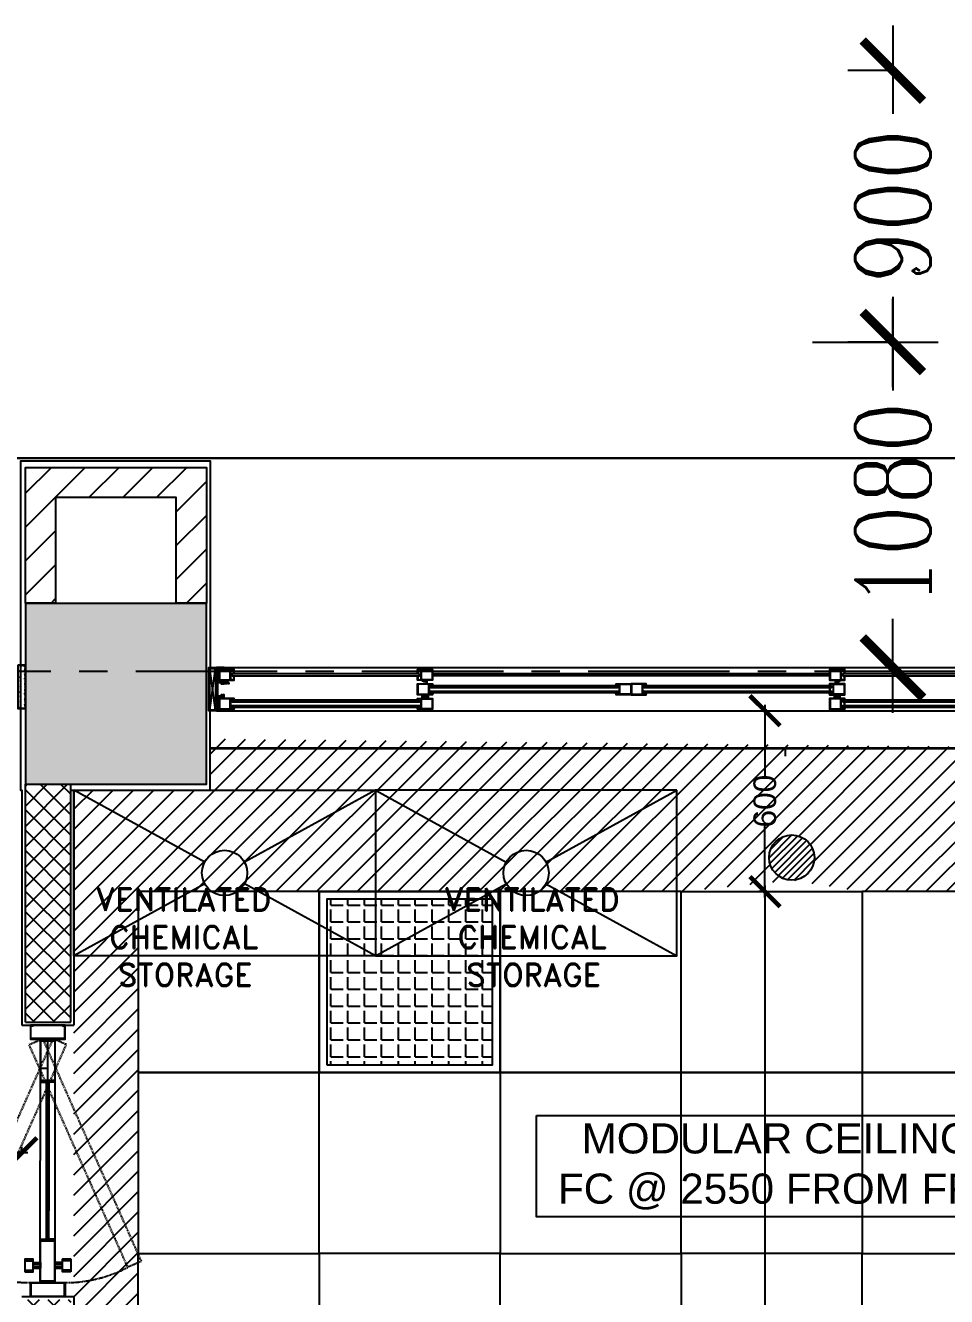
# Model space of a CAD drawing. Header units: millimetres. Extents: x -661525 to 498941, y 282148 to 1359693.
# Drawn here: x -340626 to -337572, y 451953 to 456168 of the extents above; entities that cross this region are included whole.
import ezdxf

# ---------------------------------------------------------------- set-up
doc = ezdxf.new("R2010")
doc.units = ezdxf.units.MM
doc.header["$LTSCALE"] = 2.5
doc.header["$PDMODE"] = 35
doc.header["$PDSIZE"] = 15
for name, pattern in [('CENTER', [2, 1.25, -0.25, 0.25, -0.25]), ('HIDDEN', [0.375, 0.25, -0.125]), ('HIDDEN2', [0.1875, 0.125, -0.0625])]:
    doc.linetypes.add(name, pattern=pattern)
doc.layers.get('0').update_dxf_attribs({"linetype": 'CONTINUOUS'})
doc.layers.get('DEFPOINTS').update_dxf_attribs({"linetype": 'CONTINUOUS'})
for name, color, linetype in [('00', 5, 'CONTINUOUS'), ('A-ALU-SECTION', 11, 'CONTINUOUS'), ('A-ANNO-GRID', 5, 'CENTER'), ('A-ANNO-TEXT', 7, 'CONTINUOUS'), ('A-COLS', 7, 'CONTINUOUS'), ('A-COLS-PATT', 252, 'CONTINUOUS'), ('A-DOOR-JAMB', 8, 'CONTINUOUS'), ('A-ELEV', 8, 'CONTINUOUS'), ('A-ELEV-MEDM', 34, 'CONTINUOUS'), ('A-ELEV-THIN', 8, 'CONTINUOUS'), ('A-GLAZ', 5, 'CONTINUOUS'), ('A-WALL', 8, 'CONTINUOUS'), ('A-WALL-2', 8, 'CONTINUOUS'), ('A-WALL-JAMB', 11, 'CONTINUOUS'), ('A-WALL-PATT-125', 8, 'CONTINUOUS'), ('A-WALL-PATT-150', 8, 'CONTINUOUS'), ('A-WALL-PLAS', 8, 'CONTINUOUS'), ('CEILING', 11, 'CONTINUOUS'), ('I-ANNO-PATT-2.5', 5, 'CONTINUOUS'), ('I-DOOR', 3, 'CONTINUOUS'), ('I-FURN', 14, 'CONTINUOUS'), ('I-GLAZ', 9, 'CONTINUOUS'), ('I-SECT', 3, 'CONTINUOUS'), ('I-SECT-MEDM', 4, 'CONTINUOUS')]:
    doc.layers.add(name, color=color, linetype=linetype)
doc.layers.add('Wall - Stone Hatch', color=252, linetype='CONTINUOUS', lineweight=13)
doc.styles.add('ARIAL', font='arial.ttf')
doc.styles.add('COMPLEX', font='complex.shx', dxfattribs={"width": 0.8})
doc.styles.add('ROMAND', font='ROMAND')
doc.dimstyles.new('TICK100', dxfattribs={"dimtxt": 250, "dimasz": 200, "dimexe": 150, "dimexo": 10, "dimgap": 50, "dimtad": 0, "dimdec": 0, "dimrnd": 5, "dimzin": 1, "dimdsep": 46, "dimtxsty": 'COMPLEX', "dimblk1": 'ARCHTICK', "dimblk2": 'ARCHTICK', "dimsah": 1, "dimcen": 0.09375, "dimdle": 150, "dimclrd": 11, "dimclre": 11, "dimclrt": 7, "dimadec": 0, "dimazin": 0, "dimtfac": 1, "dimtdec": 0, "dimtofl": 0, "dimtmove": 0, "dimatfit": 3, "dimldrblk": 'OPEN90', "dimfxl": 1, "dimtolj": 1, "dimtzin": 1, "dimarcsym": 0})

# ---------------------------------------------------------------- blocks, each defined once
blk = doc.blocks.new('LIGHTS')
at = {"layer": 'CEILING', "transparency": 33554687}
h = blk.add_hatch(dxfattribs=at)
h.set_pattern_fill('ANGLE', color=40, scale=8)
h.set_pattern_definition([(0, (-357159.19, 594292.36), (0, 55.88), [40.64, -15.24]), (90, (-357159.19, 594292.36), (-55.88, 3e-15), [40.64, -15.24])])
h.paths.add_polyline_path([(-357709.2, 594292.4), (-357159.2, 594292.4), (-357159.2, 594842.4), (-357709.2, 594842.4)])
at = {"layer": 'CEILING', "color": 40}
for points in [[(-357734.2, 594267.4), (-357134.2, 594267.4), (-357134.2, 594867.4), (-357734.2, 594867.4)], [(-357709.2, 594292.4), (-357159.2, 594292.4), (-357159.2, 594842.4), (-357709.2, 594842.4)]]:
    blk.add_lwpolyline(points, close=True, dxfattribs=at)
blk = doc.blocks.new('_ARCHTICK')
at = {"color": 0, "linetype": 'ByBlock', "const_width": 0.15}
blk.add_lwpolyline([(-0.5, -0.5), (0.5, 0.5)], dxfattribs=at)
blk = doc.blocks.new('*D302')
at = {"layer": 'CEILING', "color": 8, "lineweight": -2, "transparency": 16777216}
for p, q in [((-341870.6, 452429.9), (-341325.7, 452429.9)), ((-341850.6, 452429.9), (-341850.6, 452449.9)), ((-340617.6, 452429.9), (-341162.6, 452429.9)), ((-340637.6, 452429.9), (-340637.6, 452449.9))]:
    blk.add_line(p, q, dxfattribs=at)
at = {"layer": 'DEFPOINTS', "color": 0, "transparency": 16777216}
for p in [(-341850.6, 452429.9), (-340637.6, 452429.9), (-340637.6, 452429.9)]:
    blk.add_point(p, dxfattribs=at)
at = {"layer": 'CEILING', "color": 8, "lineweight": -2, "transparency": 16777216, "xscale": 100, "yscale": 100, "zscale": 100, "rotation": 180}
blk.add_blockref('_ARCHTICK', (-341850.6, 452429.9), dxfattribs=at)
at = {"layer": 'CEILING', "color": 8, "lineweight": -2, "transparency": 16777216, "xscale": 100, "yscale": 100, "zscale": 100}
blk.add_blockref('_ARCHTICK', (-340637.6, 452429.9), dxfattribs=at)
at = {"layer": 'CEILING', "color": 1, "transparency": 16777216, "insert": (-341244.1, 452429.9), "char_height": 75, "attachment_point": 5, "style": 'ARIAL'}
blk.add_mtext('\\A1;EQ.', dxfattribs=at)
blk = doc.blocks.new('*D184')
at = {"layer": 'CEILING', "color": 8, "lineweight": -2, "transparency": 16777216}
for p, q in [((-338174.1, 453315.8), (-338174.1, 451907.5)), ((-338174.1, 453295.8), (-338194.1, 453295.8)), ((-338174.1, 450275.8), (-338174.1, 451684.1)), ((-338157.9, 450295.8), (-338194.1, 450295.8))]:
    blk.add_line(p, q, dxfattribs=at)
at = {"layer": 'DEFPOINTS', "color": 0, "transparency": 16777216}
for p in [(-338174.1, 453295.8), (-338174.1, 453295.8), (-338157.9, 450295.8)]:
    blk.add_point(p, dxfattribs=at)
at = {"layer": 'CEILING', "color": 8, "lineweight": -2, "transparency": 16777216, "xscale": 100, "yscale": 100, "zscale": 100}
for p, rotation in [((-338174.1, 453295.8), 90), ((-338174.1, 450295.8), 270)]:
    blk.add_blockref('_ARCHTICK', p, dxfattribs=dict(at, rotation=rotation))
at = {"layer": 'CEILING', "color": 1, "transparency": 16777216, "insert": (-338174.1, 451795.8), "char_height": 75, "attachment_point": 5, "rotation": 90, "style": 'ARIAL'}
blk.add_mtext('\\A1;3000', dxfattribs=at)
blk = doc.blocks.new('*D327')
at = {"layer": 'CEILING', "color": 8, "lineweight": -2, "transparency": 16777216}
for p, q in [((-338174.1, 453915.8), (-338174.1, 453678.7)), ((-338204.9, 453895.8), (-338154.1, 453895.8)), ((-338174.1, 453275.8), (-338174.1, 453513)), ((-338194.1, 453295.8), (-338154.1, 453295.8))]:
    blk.add_line(p, q, dxfattribs=at)
at = {"layer": 'DEFPOINTS', "color": 0, "transparency": 16777216}
for p in [(-338204.9, 453895.8), (-338194.1, 453295.8), (-338174.1, 453295.8)]:
    blk.add_point(p, dxfattribs=at)
at = {"layer": 'CEILING', "color": 8, "lineweight": -2, "transparency": 16777216, "xscale": 100, "yscale": 100, "zscale": 100}
for p, rotation in [((-338174.1, 453895.8), 90), ((-338174.1, 453295.8), 270)]:
    blk.add_blockref('_ARCHTICK', p, dxfattribs=dict(at, rotation=rotation))
at = {"layer": 'CEILING', "color": 1, "transparency": 16777216, "insert": (-338174.1, 453595.8), "char_height": 75, "attachment_point": 5, "rotation": 90, "style": 'ARIAL'}
blk.add_mtext('\\A1;600', dxfattribs=at)
blk = doc.blocks.new('knob')
at = {"layer": 'A-ELEV-THIN'}
for points in [[(282436.7, 909864.8), (282466.7, 909864.8), (282466.7, 909910.8), (282436.7, 909910.8)], [(282466.7, 909897.8), (282493.4, 909897.8), (282493.4, 909877.8), (282466.7, 909877.8)]]:
    blk.add_lwpolyline(points, close=True, dxfattribs=at)
for points in [[(282436.7, 909910.2), (282466.7, 909910.2)], [(282436.7, 909909.1), (282466.7, 909909.1)], [(282436.7, 909907.9), (282466.7, 909907.9)], [(282436.7, 909906.2), (282466.7, 909906.2)], [(282436.7, 909904.2), (282466.7, 909904.2)], [(282466.7, 909897.8), (282493.4, 909897.8)], [(282466.7, 909897.1), (282493.4, 909897.1)], [(282466.7, 909895.9), (282493.4, 909895.9)], [(282466.7, 909894.3), (282493.4, 909894.3)], [(282466.7, 909892.1), (282493.4, 909892.1)], [(282436.7, 909871.3), (282466.7, 909871.3)], [(282436.7, 909869.3), (282466.7, 909869.3)], [(282436.7, 909867.7), (282466.7, 909867.7)], [(282436.7, 909866.4), (282466.7, 909866.4)], [(282436.7, 909865.3), (282466.7, 909865.3)], [(282466.7, 909883.4), (282493.4, 909883.4)], [(282466.7, 909881.2), (282493.4, 909881.2)], [(282466.7, 909879.6), (282493.4, 909879.6)], [(282466.7, 909878.4), (282493.4, 909878.4)]]:
    blk.add_lwpolyline(points, dxfattribs=at)
blk = doc.blocks.new('D6.1')
at = {"layer": 'I-ANNO-PATT-2.5', "linetype": 'ByBlock'}
h = blk.add_hatch(dxfattribs=at)
h.set_pattern_fill('SACNCR', color=256, style=0)
h.set_pattern_definition([(45, (-832676.8147, -40964.7076), (-1.683798023, 1.683798023), []), (45, (-832675.131, -40964.7076), (-1.683798023, 1.683798023), [0, -2.38125])])
h.paths.add_polyline_path([(-572269.3, 868928.9), (-572263.3, 868928.9), (-572263.3, 868978.9), (-572269.3, 868978.9)])
h = blk.add_hatch(dxfattribs=at)
h.set_pattern_fill('SACNCR', color=256, style=0)
h.set_pattern_definition([(45, (-832625.314, -40964.7076), (-1.6837980227, 1.6837980227), []), (45, (-832623.6302, -40964.7076), (-1.6837980227, 1.6837980227), [0, -2.38125])])
h.paths.add_polyline_path([(-572120.3, 868976.9), (-572117.3, 868976.9), (-572117.3, 868979.9), (-572114.3, 868979.9), (-572114.3, 868957.9), (-572120.3, 868957.9)])
h.paths.add_polyline_path([(-572120.3, 868930.9), (-572117.3, 868930.9), (-572117.3, 868927.9), (-572114.3, 868927.9), (-572114.3, 868949.9), (-572120.3, 868949.9)])
h.paths.add_polyline_path([(-571543.3, 868975.9), (-571546.3, 868975.9), (-571546.3, 868978.9), (-571549.3, 868978.9), (-571549.3, 868956.9), (-571543.3, 868956.9)])
h.paths.add_polyline_path([(-571543.3, 868929.9), (-571546.3, 868929.9), (-571546.3, 868926.9), (-571549.3, 868926.9), (-571549.3, 868948.9), (-571543.3, 868948.9)])
h = blk.add_hatch(dxfattribs=at)
h.set_pattern_fill('SACNCR', color=256, style=0)
h.set_pattern_definition([(45, (-832648.3147, -40965.7203), (-1.6837980227, 1.6837980227), []), (45, (-832646.631, -40965.7203), (-1.6837980227, 1.6837980227), [0, -2.38125])])
h.paths.add_polyline_path([(-571393.3, 868927.9), (-571399.3, 868927.9), (-571399.3, 868977.9), (-571393.3, 868977.9)])
at = {"layer": 'I-ANNO-PATT-2.5', "ltscale": 25}
h = blk.add_hatch(dxfattribs=at)
h.set_pattern_fill('ANSI35', color=252, angle=225, style=0)
h.set_pattern_definition([(270, (-832625.314, -40964.7076), (6.35, -3e-15), []), (270, (-832628.489, -40967.8826), (6.35, -3e-15), [7.9375, -1.5875, 0, -1.5875])])
h.paths.add_polyline_path([(-571755.4, 868957.9), (-571544.8, 868956.9), (-571543.3, 868955.4), (-571543.3, 868950.4), (-571544.8, 868948.9), (-572118.8, 868949.9), (-572120.3, 868951.4), (-572120.3, 868956.4), (-572118.8, 868957.9)])
for p, q in [((-572120.3, 868953.9), (-572263.3, 868953.9)), ((-572164, 868953.9), (-572164, 868927.4))]:
    blk.add_line(p, q)
at = {"layer": '00', "color": 8, "linetype": 'HIDDEN', "ltscale": 5}
for points in [[(-572270.8, 868935), (-571469.9, 869289.8), (-571448.6, 869241.8), (-572249.5, 868887)], [(-572270.8, 868972.8), (-571469.9, 868617.9), (-571448.6, 868665.9), (-572249.5, 869020.8)]]:
    blk.add_lwpolyline(points, close=True, dxfattribs=at)
at = {"layer": '00', "linetype": 'HIDDEN', "ltscale": 5}
for centre, start, end in [((-571880.4, 869016.4), 360, 27.5773), ((-571880.4, 868891.4), 332.4227, 0)]:
    blk.add_arc(centre, 487.1, start, end, dxfattribs=at)
at = {"layer": 'A-DOOR-JAMB'}
for points in [[(-572319.3, 869016.4), (-572319.3, 869006.4), (-572317.3, 869006.4), (-572317.3, 869014.4), (-572271.3, 869014.4), (-572271.3, 868959.4), (-572271.3, 868959.4), (-572271.3, 868893.4), (-572317.3, 868893.4), (-572317.3, 868901.4), (-572319.3, 868901.4), (-572319.3, 868891.4), (-572269.3, 868891.4), (-572269.3, 868961.4), (-572269.3, 868961.4), (-572269.3, 869016.4), (-572319.3, 869016.4)], [(-571343.3, 869016.4), (-571343.3, 869006.4), (-571345.3, 869006.4), (-571345.3, 869014.4), (-571391.3, 869014.4), (-571391.3, 868959.4), (-571391.3, 868959.4), (-571391.3, 868893.4), (-571345.3, 868893.4), (-571345.3, 868901.4), (-571343.3, 868901.4), (-571343.3, 868891.4), (-571393.3, 868891.4), (-571393.3, 868961.4), (-571393.3, 868961.4), (-571393.3, 869016.4), (-571343.3, 869016.4)]]:
    blk.add_lwpolyline(points, dxfattribs=at)
at = {"layer": 'A-ELEV-MEDM'}
for points in [[(-572269.3, 868978.9), (-572269.3, 868979.9), (-572120.3, 868979.9), (-572120.3, 868927.9), (-572269.3, 868927.9), (-572269.3, 868928.9)], [(-572269.3, 868978.9), (-572120.3, 868978.9)], [(-572120.3, 868928.9), (-572269.3, 868928.9), (-572269.3, 868978.9)], [(-572269.3, 868928.9), (-572263.3, 868928.9), (-572263.3, 868978.9), (-572269.3, 868978.9), (-572269.3, 868928.9)], [(-572120.3, 868979.9), (-571543.3, 868978.9)], [(-572120.3, 868976.9), (-572120.3, 868976.9), (-572117.3, 868976.9), (-572117.3, 868979.9), (-572114.3, 868979.9), (-572114.3, 868957.9), (-572120.3, 868957.9), (-572120.3, 868976.9)], [(-571543.3, 868975.9), (-571543.3, 868975.9), (-571546.3, 868975.9), (-571546.3, 868978.9), (-571549.3, 868978.9), (-571549.3, 868956.9), (-571543.3, 868956.9), (-571543.3, 868975.9)], [(-571393.3, 868927.9), (-571393.3, 868926.9), (-571543.3, 868926.9), (-571543.3, 868978.9), (-571393.3, 868978.9), (-571393.3, 868977.9)], [(-571543.3, 868977.9), (-571393.3, 868977.9), (-571393.3, 868927.9), (-571543.3, 868927.9)], [(-571393.3, 868927.9), (-571399.3, 868927.9), (-571399.3, 868977.9), (-571393.3, 868977.9), (-571393.3, 868927.9)], [(-572120.3, 868930.9), (-572120.3, 868930.9), (-572117.3, 868930.9), (-572117.3, 868927.9), (-572114.3, 868927.9), (-572114.3, 868949.9), (-572120.3, 868949.9), (-572120.3, 868930.9)], [(-571543.3, 868929.9), (-571543.3, 868929.9), (-571546.3, 868929.9), (-571546.3, 868926.9), (-571549.3, 868926.9), (-571549.3, 868948.9), (-571543.3, 868948.9), (-571543.3, 868929.9)], [(-571543.3, 868926.9), (-572120.3, 868927.9)]]:
    blk.add_lwpolyline(points, dxfattribs=at)
at = {"layer": 'DEFPOINTS'}
for points in [[(-572319.3, 869006.4), (-572319.3, 868901.4)], [(-571343.3, 869006.4), (-571343.3, 868901.4)]]:
    blk.add_lwpolyline(points, dxfattribs=at)
at = {"layer": 'I-GLAZ', "ltscale": 25}
blk.add_lwpolyline([(-571755.4, 868957.9), (-571544.8, 868956.9), (-571543.3, 868955.4), (-571543.3, 868950.4), (-571544.8, 868948.9), (-572118.8, 868949.9), (-572120.3, 868951.4), (-572120.3, 868956.4), (-572118.8, 868957.9), (-571755.4, 868957.9)], dxfattribs=at)
at = {"layer": 'I-SECT-MEDM', "linetype": 'HIDDEN2', "xscale": -1, "rotation": 90}
blk.add_blockref('knob', (338432.5, 1151473.3), dxfattribs=at)
at = {"layer": 'I-SECT-MEDM', "linetype": 'HIDDEN2', "rotation": 89.99999999999999}
blk.add_blockref('knob', (338432.5, 586434.5), dxfattribs=at)
blk = doc.blocks.new('*D426')
at = {"layer": 'A-ALU-SECTION', "color": 11, "lineweight": -2, "transparency": 16777216}
for p, q in [((-337749.7, 455268.4), (-337749.7, 454957.2)), ((-338016.6, 455118.4), (-337599.7, 455118.4)), ((-337749.7, 453888.8), (-337749.7, 454200)), ((-338016.6, 454038.8), (-337599.7, 454038.8))]:
    blk.add_line(p, q, dxfattribs=at)
at = {"layer": 'DEFPOINTS', "color": 0, "transparency": 16777216}
for p in [(-338026.6, 455118.4), (-338026.6, 454038.8), (-337749.7, 454038.8)]:
    blk.add_point(p, dxfattribs=at)
at = {"layer": 'A-ALU-SECTION', "color": 11, "lineweight": -2, "transparency": 16777216, "xscale": 200, "yscale": 200, "zscale": 200}
for p, rotation in [((-337749.7, 455118.4), 90), ((-337749.7, 454038.8), 270)]:
    blk.add_blockref('_ARCHTICK', p, dxfattribs=dict(at, rotation=rotation))
at = {"layer": 'A-ALU-SECTION', "color": 7, "transparency": 16777216, "insert": (-337749.7, 454578.6), "char_height": 250, "attachment_point": 5, "rotation": 90, "style": 'COMPLEX'}
blk.add_mtext('\\A1;1080', dxfattribs=at)
blk = doc.blocks.new('_Open90')
at = {"color": 0, "linetype": 'ByBlock', "lineweight": -2}
for p, q in [((-0.5, 0.5), (0, 0)), ((0, 0), (-1, 0)), ((0, 0), (-0.5, -0.5))]:
    blk.add_line(p, q, dxfattribs=at)
blk = doc.blocks.new('*D427')
at = {"layer": 'A-ALU-SECTION', "color": 11, "lineweight": -2, "transparency": 16777216}
for p, q in [((-337749.7, 456168.4), (-337749.7, 455875.6)), ((-337759.7, 456018.4), (-337899.7, 456018.4)), ((-337749.7, 454968.4), (-337749.7, 455261.3)), ((-337759.7, 455118.4), (-337899.7, 455118.4))]:
    blk.add_line(p, q, dxfattribs=at)
at = {"layer": 'DEFPOINTS', "color": 0, "transparency": 16777216}
for p in [(-337749.7, 456018.4), (-337749.7, 456018.4), (-337749.7, 455118.4)]:
    blk.add_point(p, dxfattribs=at)
at = {"layer": 'A-ALU-SECTION', "color": 11, "lineweight": -2, "transparency": 16777216, "xscale": 200, "yscale": 200, "zscale": 200}
for p, rotation in [((-337749.7, 456018.4), 90), ((-337749.7, 455118.4), 270)]:
    blk.add_blockref('_ARCHTICK', p, dxfattribs=dict(at, rotation=rotation))
at = {"layer": 'A-ALU-SECTION', "color": 7, "transparency": 16777216, "insert": (-337749.7, 455568.4), "char_height": 250, "attachment_point": 5, "rotation": 90, "style": 'COMPLEX'}
blk.add_mtext('\\A1;900', dxfattribs=at)

msp = doc.modelspace()

# ---------------------------------------------------------------- hatches: boundary and pattern name
at = {"layer": 'A-COLS-PATT'}
h = msp.add_hatch(color=254, dxfattribs=at)
h.dxf.hatch_style = 1
h.paths.add_polyline_path([(-340025.6, 454251.8), (-340625.6, 454251.8), (-340625.6, 453651.8), (-340025.6, 453651.8)])
at = {"layer": 'A-WALL-PATT-125'}
h = msp.add_hatch(dxfattribs=at)
h.set_pattern_fill('ANSI31', color=254, scale=25, angle=360, style=0)
h.set_pattern_definition([(45, (255900.18, -437222.61), (-56.126601, 56.126601), [])])
h.paths.add_polyline_path([(-340025.6, 454252.8), (-340125.6, 454252.8), (-340125.6, 454602.8), (-340525.6, 454602.8), (-340525.6, 454252.8), (-340625.6, 454252.8), (-340625.6, 454702.8), (-340025.6, 454702.8)])
at = {"layer": 'A-WALL-PATT-150'}
h = msp.add_hatch(dxfattribs=at)
h.set_pattern_fill('ANSI37', color=254, scale=15, angle=360, style=0)
h.set_pattern_definition([(45, (2e-09, -328214.335), (-33.6759605, 33.6759605), []), (135, (2e-09, -328214.335), (-33.6759605, -33.6759605), [])])
h.paths.add_polyline_path([(-340626.6, 452862.8), (-340476.6, 452862.8), (-340475.6, 453651.8), (-340625.6, 453651.8)])
h.paths.add_polyline_path([(-340475.6, 451942.8), (-340625.6, 451942.8), (-340625.6, 443024.3), (-340475.6, 443024.3)])
at = {"layer": 'CEILING', "transparency": 33554607}
h = msp.add_hatch(dxfattribs=at)
h.set_pattern_fill('ANSI31', color=254, scale=15)
h.set_pattern_definition([(45, (-687355.53, 1038021.126), (-33.6759605, 33.6759605), [])])
h.paths.add_polyline_path([(-336550.6, 450295.8), (-336550.6, 449878.8), (-336100.6, 449878.8), (-336100.6, 450295.8)])
h.paths.add_polyline_path([(-336191, 450200.1), (-336191, 450111.1), (-336189.6, 450111.1), (-336189.6, 450127.9)], flags=16)
h.paths.add_polyline_path([(-336428, 450168.2), (-336296.3, 450168.2), (-336243.7, 450155), (-336296.3, 450155), (-336296.3, 450036.5), (-336428, 450036.5)], flags=16)
h.paths.add_polyline_path([(-336425.3, 450127.9), (-336416.2, 450127.9), (-336416.2, 450076.8), (-336425.3, 450076.8)], flags=0)
h.paths.add_polyline_path([(-336305, 450161.7), (-336296.4, 450200.1), (-336296.4, 450155), (-336300.8, 450155), (-336300.8, 450042.9), (-336305, 450042.9), (-336305, 450049.6)], flags=16)
h.paths.add_polyline_path([(-336180.5, 450127.9), (-336180.5, 450119.1), (-336189.6, 450119.1), (-336189.6, 450127.9)], flags=16)
h.paths.add_polyline_path([(-336550.6, 450295.8), (-336651.6, 450295.8), (-337251.6, 450295.8), (-337851.6, 450295.8), (-338451.6, 450295.8), (-339051.6, 450295.8), (-339651.6, 450295.8), (-340100.6, 450295.8), (-340100.6, 449878.8), (-339465.6, 449878.8), (-337689.6, 449878.8), (-336550.6, 449878.8)])
h.paths.add_polyline_path([(-340100.6, 450295.8), (-340251.6, 450295.8), (-340251.6, 450895.8), (-340251.6, 451495.8), (-340251.6, 452095.8), (-340251.6, 452695.8), (-340251.6, 453295.8), (-340100.6, 453295.8), (-340100.6, 453633.8), (-340465.6, 453633.8), (-340465.6, 449878.8), (-340100.6, 449878.8)])
h.paths.add_polyline_path([(-329837.6, 452528.8), (-331025.6, 452528.8), (-331025.6, 452078.8), (-329937.6, 452078.8, -0.414214), (-329837.6, 452178.8)])
h.paths.add_polyline_path([(-328637.6, 452528.8), (-329837.6, 452528.8), (-329837.6, 452178.8, -0.414214), (-329737.6, 452078.8), (-328637.6, 452078.8)])
h.paths.add_polyline_path([(-328637.6, 452078.8), (-329737.6, 452078.8, -0.414214), (-329837.6, 451978.8), (-329837.6, 450428.8, -0.414214), (-329737.6, 450328.8), (-328637.6, 450328.8)])
h.paths.add_polyline_path([(-328637.6, 450328.8), (-329737.6, 450328.8, -0.414214), (-329837.6, 450228.8), (-329837.6, 449878.8), (-328637.6, 449878.8)])
h.paths.add_polyline_path([(-329837.6, 450228.8, -0.414214), (-329937.6, 450328.8), (-331025.6, 450328.8), (-331025.6, 449878.8), (-329837.6, 449878.8)])
h.paths.add_polyline_path([(-332100.6, 450295.8), (-332451.6, 450295.8), (-332550.6, 450295.8), (-332550.6, 449878.8), (-332100.6, 449878.8)])
h.paths.add_polyline_path([(-332550.6, 450295.8), (-332820.7, 450295.8), (-332820.7, 449962.7), (-334384.9, 449962.7), (-334384.9, 450295.8), (-334851.6, 450295.8), (-335451.6, 450295.8), (-336051.6, 450295.8), (-336100.6, 450295.8), (-336100.6, 449878.8), (-332550.6, 449878.8)])
h.paths.add_polyline_path([(-334993.3, 450200.1), (-334993.3, 450111.1), (-334991.9, 450111.1), (-334991.9, 450127.9)], flags=16)
h.paths.add_polyline_path([(-335098.6, 450168.2), (-335046, 450155), (-335098.6, 450155), (-335098.6, 450036.5), (-335230.3, 450036.5), (-335230.3, 450168.2)], flags=16)
h.paths.add_polyline_path([(-335098.7, 450200.1), (-335098.7, 450155), (-335103.1, 450155), (-335103.1, 450042.9), (-335107.3, 450042.9), (-335107.3, 450049.6), (-335107.3, 450161.7)], flags=16)
h.paths.add_polyline_path([(-335218.5, 450076.8), (-335227.7, 450076.8), (-335227.7, 450127.9), (-335218.5, 450127.9)], flags=0)
h.paths.add_polyline_path([(-338010.2, 453408.8, -0.414214), (-338085.2, 453333.8), (-337851.6, 453295.8), (-337251.6, 453295.8), (-336651.6, 453295.8), (-336550.6, 453295.8), (-336558.9, 453416.8, -1), (-336708.9, 453416.8, -1), (-336558.9, 453416.8), (-336551, 453641.8), (-336638.4, 453641.8), (-336638.4, 453773.8), (-337255.6, 453773.8), (-340013.7, 453802.7), (-340013.7, 453633.8), (-340100.6, 453633.8), (-340100.6, 453295.8), (-339651.6, 453295.8), (-339051.6, 453295.8), (-338451.6, 453295.8), (-338085.2, 453333.8, -0.414214), (-338160.2, 453408.8, -1)])
h.paths.add_polyline_path([(-336100.6, 453641.8), (-336550.6, 453641.8), (-336550.6, 453295.8), (-336100.6, 453295.8)])
h.paths.add_polyline_path([(-336013.6, 453802.8), (-336013.6, 453641.8), (-336100.6, 453641.8), (-336100.6, 453295.8), (-336051.6, 453295.8), (-335451.6, 453295.8), (-334851.6, 453295.8), (-334251.6, 453295.8), (-333651.6, 453295.8), (-333051.6, 453295.8), (-332550.6, 453295.8), (-332550.6, 453640.8), (-332625.9, 453640.8), (-332637.6, 453640.8), (-332637.6, 453802.8)])
h.paths.add_polyline_path([(-335415.2, 453473.8), (-335415.2, 453769.9), (-333850.9, 453769.9), (-333850.9, 453433.4), (-335390.8, 453433.4, -1.118362), (-335539, 453416.8, -0.640795)], flags=16)
h.paths.add_polyline_path([(-332100.6, 453640.8), (-332550.6, 453640.8), (-332550.6, 453295.8), (-332451.6, 453295.8), (-332100.6, 453295.8)])
h.paths.add_polyline_path([(-331037.6, 453802.8), (-332013.6, 453802.8), (-332013.6, 453640.8), (-332100.6, 453640.8), (-332100.6, 453295.8), (-331851.6, 453295.8), (-331251.6, 453295.8), (-331251.6, 452695.8), (-331251.6, 452095.8), (-331251.6, 451495.8), (-331251.6, 450895.8), (-331251.6, 450295.8), (-331851.6, 450295.8), (-332100.6, 450295.8), (-332100.6, 449878.8), (-331037.6, 449878.8), (-331037.6, 452528.8)])
h.paths.add_polyline_path([(-329837.6, 451978.8, -0.414214), (-329937.6, 452078.8), (-331025.6, 452078.8), (-331025.6, 450328.8), (-329937.6, 450328.8, -0.414214), (-329837.6, 450428.8)])
h.paths.add_polyline_path([(-338096.3, 453490.2), (-338096.3, 453702.5), (-338250.8, 453702.5), (-338250.8, 453490.2)], flags=24)
h.paths.add_polyline_path([(-335371.9, 453418), (-333868.2, 453418), (-333868.2, 453823.6), (-335371.9, 453823.6)], flags=9)
h.paths.add_polyline_path([(-331253.2, 451755.8), (-331035.2, 451755.8), (-331035.2, 451910.4), (-331253.2, 451910.4)], flags=9)
h.paths.add_polyline_path([(-330540.2, 450534.3), (-330322.2, 450534.3), (-330322.2, 450688.9), (-330540.2, 450688.9)], flags=24)
h.paths.add_polyline_path([(-329444.2, 452199.5), (-329444.2, 452411.8), (-329598.8, 452411.8), (-329598.8, 452199.5)], flags=24)
h.paths.add_polyline_path([(-329443.6, 451150.2), (-329443.6, 451257.6), (-329598.1, 451257.6), (-329598.1, 451150.2)], flags=24)
h.paths.add_polyline_path([(-329346.2, 450534.3), (-329128.2, 450534.3), (-329128.2, 450688.9), (-329346.2, 450688.9)], flags=24)
h.paths.add_polyline_path([(-329444.2, 449999.5), (-329444.2, 450211.8), (-329598.8, 450211.8), (-329598.8, 449999.5)], flags=24)
h.paths.add_polyline_path([(-338095.6, 450033.7), (-338095.6, 450141.1), (-338250.2, 450141.1), (-338250.2, 450033.7)], flags=24)
h.paths.add_polyline_path([(-340467.2, 451755.8), (-340249.2, 451755.8), (-340249.2, 451910.4), (-340467.2, 451910.4)], flags=9)
at = {"layer": 'CEILING', "transparency": 33554687}
h = msp.add_hatch(dxfattribs=at)
h.set_pattern_fill('ANSI31', color=6, scale=5)
h.set_pattern_definition([(45, (-338010.157, 453333.814), (-11.2253, 11.2253), [])])
edge = h.paths.add_edge_path()
edge.add_arc((-338085.2, 453408.8), 75, 0, 360)
at = {"layer": 'Wall - Stone Hatch'}
h = msp.add_hatch(dxfattribs=at)
h.set_pattern_fill('ANSI36', color=254, scale=0.8, angle=90, style=0)
h.set_pattern_definition([(135, (-1055755.6216, -2763525.1234), (-4.9391408666, 1.3470384182), [6.35, -1.27, 0, -1.27])])
h.paths.add_polyline_path([(-340647.6, 454043.8), (-340647.6, 453905.8), (-340628.6, 453905.8), (-340628.6, 454043.8)], flags=16)
h.paths.add_polyline_path([(-340650.6, 454046.8), (-340650.6, 453902.8), (-340625.6, 453902.8), (-340625.6, 454046.8)])
h = msp.add_hatch(dxfattribs=at)
h.set_pattern_fill('ANSI36', color=254, scale=0.8, angle=90, style=0)
h.set_pattern_definition([(135, (-1056721.9125, -2728842.9407), (-4.9391408666, 1.3470384182), [6.35, -1.27, 0, -1.27])])
h.paths.add_polyline_path([(-339995.6, 454035.8), (-339995.6, 453897.8), (-340014.6, 453897.8), (-340014.6, 454035.8)], flags=16)
h.paths.add_polyline_path([(-339992.6, 454038.8), (-339992.6, 453894.8), (-340017.6, 453894.8), (-340017.6, 454038.8)])

# ---------------------------------------------------------------- linework, layer by layer
at = {"layer": 'A-ALU-SECTION', "color": 254}
for points in [[(-339933.6, 454010.5), (-339935, 454010.5), (-339935, 453998.2), (-339945, 453998.2), (-339945, 454031.4), (-339935, 454031.4), (-339935, 454019.1), (-339933.6, 454019.1), (-339933.6, 454032.8), (-339983.6, 454032.8), (-339983.6, 453996.8), (-339964.8, 453996.8), (-339964.8, 453985.8), (-339961.6, 453985.8), (-339961.6, 453987.6), (-339963, 453987.6), (-339963, 453988.8), (-339958.6, 453988.8), (-339958.6, 453987.6), (-339959.6, 453987.6), (-339959.6, 453985.8), (-339956.8, 453985.8), (-339956.8, 453988.8), (-339955.2, 453988.8), (-339953.2, 453985.8), (-339949.9, 453985.8), (-339949.9, 453987.6), (-339952.2, 453987.6), (-339954.2, 453990.6), (-339963, 453990.6), (-339963, 453996.8), (-339933.6, 453996.8), (-339933.6, 454010.5)], [(-339946.4, 454031.4), (-339982.2, 454031.4), (-339982.2, 453998.2), (-339946.4, 453998.2), (-339946.4, 454031.4)], [(-339325.6, 454010.5), (-339324.2, 454010.5), (-339324.2, 453998.2), (-339314.2, 453998.2), (-339314.2, 454031.4), (-339324.2, 454031.4), (-339324.2, 454019.1), (-339325.6, 454019.1), (-339325.6, 454032.8), (-339275.6, 454032.8), (-339275.6, 453996.8), (-339325.6, 453996.8), (-339325.6, 454010.5)], [(-339312.8, 454031.4), (-339277, 454031.4), (-339277, 453998.2), (-339312.8, 453998.2), (-339312.8, 454031.4)], [(-337909.6, 454010.5), (-337911, 454010.5), (-337911, 453998.2), (-337921, 453998.2), (-337921, 454031.4), (-337911, 454031.4), (-337911, 454019.1), (-337909.6, 454019.1), (-337909.6, 454032.8), (-337959.6, 454032.8), (-337959.6, 453996.8), (-337909.6, 453996.8), (-337909.6, 454010.5)], [(-337922.4, 454031.4), (-337958.2, 454031.4), (-337958.2, 453998.2), (-337922.4, 453998.2), (-337922.4, 454031.4)], [(-339275.6, 453980.1), (-339277, 453980.1), (-339277, 453983.4), (-339287, 453983.4), (-339287, 453950.2), (-339277, 453950.2), (-339277, 453953.5), (-339275.6, 453953.5), (-339275.6, 453948.8), (-339308.9, 453948.8), (-339308.9, 453942.6), (-339300.1, 453942.6), (-339298.1, 453939.6), (-339295.8, 453939.6), (-339295.8, 453937.8), (-339299.1, 453937.8), (-339301.1, 453940.8), (-339302.7, 453940.8), (-339302.7, 453937.8), (-339305.5, 453937.8), (-339305.5, 453939.6), (-339304.5, 453939.6), (-339304.5, 453940.8), (-339308.9, 453940.8), (-339308.9, 453939.6), (-339307.5, 453939.6), (-339307.5, 453937.8), (-339310.7, 453937.8), (-339310.7, 453948.8), (-339325.6, 453948.8), (-339325.6, 453984.8), (-339296.2, 453984.8), (-339296.2, 453991), (-339305.1, 453991), (-339307.1, 453994), (-339309.3, 453994), (-339309.3, 453995.8), (-339306.1, 453995.8), (-339304.1, 453992.8), (-339302.4, 453992.8), (-339302.4, 453995.8), (-339299.6, 453995.8), (-339299.6, 453994), (-339300.6, 453994), (-339300.6, 453992.8), (-339296.2, 453992.8), (-339296.2, 453994), (-339297.6, 453994), (-339297.6, 453995.8), (-339294.4, 453995.8), (-339294.4, 453984.8), (-339275.6, 453984.8), (-339275.6, 453980.1)], [(-339288.4, 453983.4), (-339324.2, 453983.4), (-339324.2, 453950.2), (-339288.4, 453950.2), (-339288.4, 453983.4)], [(-338667.6, 453953.5), (-338666.2, 453953.5), (-338666.2, 453950.2), (-338656.2, 453950.2), (-338656.2, 453983.4), (-338666.2, 453983.4), (-338666.2, 453980.1), (-338667.6, 453980.1), (-338667.6, 453984.8), (-338617.6, 453984.8), (-338617.6, 453948.8), (-338667.6, 453948.8), (-338667.6, 453953.5)], [(-338654.8, 453983.4), (-338619, 453983.4), (-338619, 453950.2), (-338654.8, 453950.2), (-338654.8, 453983.4)], [(-338567.6, 453953.5), (-338569, 453953.5), (-338569, 453950.2), (-338579, 453950.2), (-338579, 453983.4), (-338569, 453983.4), (-338569, 453980.1), (-338567.6, 453980.1), (-338567.6, 453984.8), (-338617.6, 453984.8), (-338617.6, 453948.8), (-338567.6, 453948.8), (-338567.6, 453953.5)], [(-338580.4, 453983.4), (-338616.2, 453983.4), (-338616.2, 453950.2), (-338580.4, 453950.2), (-338580.4, 453983.4)], [(-337959.6, 453980.1), (-337958.2, 453980.1), (-337958.2, 453983.4), (-337948.2, 453983.4), (-337948.2, 453950.2), (-337958.2, 453950.2), (-337958.2, 453953.4), (-337959.6, 453953.4), (-337959.6, 453948.8), (-337926.4, 453948.8), (-337926.4, 453942.6), (-337935.2, 453942.6), (-337937.2, 453939.6), (-337939.5, 453939.6), (-337939.5, 453937.8), (-337936.2, 453937.8), (-337934.2, 453940.8), (-337932.6, 453940.8), (-337932.6, 453937.8), (-337929.8, 453937.8), (-337929.8, 453939.6), (-337930.8, 453939.6), (-337930.8, 453940.8), (-337926.4, 453940.8), (-337926.4, 453939.6), (-337927.8, 453939.6), (-337927.8, 453937.8), (-337924.6, 453937.8), (-337924.6, 453948.8), (-337909.6, 453948.8), (-337909.6, 453984.8), (-337939, 453984.8), (-337939, 453991), (-337930.2, 453991), (-337928.2, 453994), (-337925.9, 453994), (-337925.9, 453995.8), (-337929.2, 453995.8), (-337931.2, 453992.8), (-337932.8, 453992.8), (-337932.8, 453995.8), (-337935.6, 453995.8), (-337935.6, 453994), (-337934.6, 453994), (-337934.6, 453992.8), (-337939, 453992.8), (-337939, 453994), (-337937.6, 453994), (-337937.6, 453995.8), (-337940.8, 453995.8), (-337940.8, 453984.8), (-337959.6, 453984.8), (-337959.6, 453980.1)], [(-337946.8, 453983.4), (-337911, 453983.4), (-337911, 453950.2), (-337946.8, 453950.2), (-337946.8, 453983.4)], [(-339325.6, 453905.5), (-339324.2, 453905.5), (-339324.2, 453902.2), (-339314.2, 453902.2), (-339314.2, 453935.4), (-339324.2, 453935.4), (-339324.2, 453932.1), (-339325.6, 453932.1), (-339325.6, 453936.8), (-339292.4, 453936.8), (-339292.4, 453943), (-339301.2, 453943), (-339303.2, 453946), (-339305.5, 453946), (-339305.5, 453947.8), (-339302.2, 453947.8), (-339300.2, 453944.8), (-339298.6, 453944.8), (-339298.6, 453947.8), (-339295.8, 453947.8), (-339295.8, 453946), (-339296.8, 453946), (-339296.8, 453944.8), (-339292.4, 453944.8), (-339292.4, 453946), (-339293.8, 453946), (-339293.8, 453947.8), (-339290.6, 453947.8), (-339290.6, 453936.8), (-339275.6, 453936.8), (-339275.6, 453900.8), (-339325.6, 453900.8), (-339325.6, 453905.5)], [(-337909.6, 453905.5), (-337911, 453905.5), (-337911, 453902.2), (-337921, 453902.2), (-337921, 453935.4), (-337911, 453935.4), (-337911, 453932.1), (-337909.6, 453932.1), (-337909.6, 453936.8), (-337942.9, 453936.8), (-337942.9, 453943), (-337934.1, 453943), (-337932.1, 453946), (-337929.8, 453946), (-337929.8, 453947.8), (-337933.1, 453947.8), (-337935.1, 453944.8), (-337936.7, 453944.8), (-337936.7, 453947.8), (-337939.5, 453947.8), (-337939.5, 453946), (-337938.5, 453946), (-337938.5, 453944.8), (-337942.9, 453944.8), (-337942.9, 453946), (-337941.5, 453946), (-337941.5, 453947.8), (-337944.7, 453947.8), (-337944.7, 453936.8), (-337959.6, 453936.8), (-337959.6, 453900.8), (-337909.6, 453900.8), (-337909.6, 453905.5)], [(-339933.6, 453905.5), (-339935, 453905.5), (-339935, 453902.2), (-339945, 453902.2), (-339945, 453935.4), (-339935, 453935.4), (-339935, 453932.1), (-339933.6, 453932.1), (-339933.6, 453936.8), (-339983.6, 453936.8), (-339983.6, 453900.8), (-339933.6, 453900.8), (-339933.6, 453905.5)], [(-339946.4, 453935.4), (-339982.2, 453935.4), (-339982.2, 453902.2), (-339946.4, 453902.2), (-339946.4, 453935.4)], [(-339312.8, 453935.4), (-339277, 453935.4), (-339277, 453902.2), (-339312.8, 453902.2), (-339312.8, 453935.4)], [(-337909.6, 453905.5), (-337911, 453905.5), (-337911, 453902.2), (-337921, 453902.2), (-337921, 453935.4), (-337911, 453935.4), (-337911, 453932.1), (-337909.6, 453932.1), (-337909.6, 453936.8), (-337959.6, 453936.8), (-337959.6, 453900.8), (-337909.6, 453900.8), (-337909.6, 453905.5)], [(-337922.4, 453935.4), (-337958.2, 453935.4), (-337958.2, 453902.2), (-337922.4, 453902.2), (-337922.4, 453935.4)]]:
    msp.add_lwpolyline(points, dxfattribs=at)
for points in [[(-339319.4, 454017.8), (-339939.9, 454017.8), (-339939.9, 454011.8), (-339319.4, 454011.8)], [(-337295.4, 454017.8), (-337915.9, 454017.8), (-337915.9, 454011.8), (-337295.4, 454011.8)], [(-337959.6, 453960.8), (-337958.2, 453960.8), (-337958.2, 453972.8), (-337959.6, 453972.8)], [(-337911, 453912.8), (-337909.6, 453912.8), (-337909.6, 453924.8), (-337911, 453924.8)]]:
    msp.add_lwpolyline(points, close=True, dxfattribs=at)
at = {"layer": 'A-ANNO-GRID', "color": 252, "ltscale": 150}
msp.add_line((-399510, 454026.8), (-318617.7, 454026.8), dxfattribs=at)
at = {"layer": 'A-COLS', "color": 254}
msp.add_lwpolyline([(-340025.6, 454251.8), (-340625.6, 454251.8), (-340625.6, 453651.8), (-340025.6, 453651.8)], close=True, dxfattribs=at)
at = {"layer": 'A-ELEV', "color": 254}
msp.add_line((-343995.6, 454732.8), (-320655.6, 454732.8), dxfattribs=at)
at = {"layer": 'A-ELEV'}
msp.add_line((-343993, 454734.8), (-320653, 454734.8), dxfattribs=at)
at = {"layer": 'A-ELEV', "color": 254}
msp.add_lwpolyline([(-337217.6, 453782.8), (-337217.6, 453769.8), (-340013.6, 453769.8)], dxfattribs=at)
at = {"layer": 'A-ELEV'}
msp.add_lwpolyline([(-337215, 453784.8), (-337215, 453771.8), (-340011, 453771.8)], dxfattribs=at)
at = {"layer": 'A-ELEV-MEDM', "color": 254}
for centre, start, end in [((-339937, 454017.8), 359.7081, 180.2928), ((-339937, 454011.8), 179.7072, 0.2919), ((-339934.3, 454017.8), 359.1234, 180.8775), ((-339934.3, 454011.8), 179.1225, 0.8766), ((-339931.7, 454017.8), 359.1234, 180.8775), ((-339931.7, 454011.8), 179.1225, 0.8766), ((-339327.6, 454017.8), 359.1225, 180.8766), ((-339327.6, 454011.8), 179.1234, 0.8775), ((-339324.9, 454017.8), 359.1225, 180.8766), ((-339324.9, 454011.8), 179.1234, 0.8775), ((-339322.3, 454017.8), 359.7072, 180.2919), ((-339322.3, 454011.8), 179.7081, 0.2928), ((-337913, 454017.8), 359.7081, 180.2928), ((-337913, 454011.8), 179.7072, 0.2919), ((-337910.3, 454017.8), 359.1234, 180.8775), ((-337910.3, 454011.8), 179.1225, 0.8766), ((-337907.7, 454017.8), 359.1234, 180.8775), ((-337907.7, 454011.8), 179.1225, 0.8766), ((-339279, 453978.8), 359.7072, 180.2919), ((-339279, 453954.8), 179.7072, 0.2919), ((-339276.3, 453978.8), 359.1225, 180.8766), ((-339276.3, 453954.8), 179.1225, 0.8766), ((-339273.7, 453978.8), 359.1225, 180.8766), ((-339273.7, 453954.8), 179.1225, 0.8766), ((-338669.6, 453978.8), 359.1234, 180.8775), ((-338669.6, 453954.8), 179.1234, 0.8775), ((-338666.9, 453978.8), 359.1234, 180.8775), ((-338666.9, 453954.8), 179.1234, 0.8775), ((-338664.3, 453978.8), 359.7081, 180.2928), ((-338664.3, 453954.8), 179.7081, 0.2928), ((-338571, 453978.8), 359.7072, 180.2919), ((-338571, 453954.8), 179.7072, 0.2919), ((-338568.3, 453978.8), 359.1225, 180.8766), ((-338568.3, 453954.8), 179.1225, 0.8766), ((-338565.7, 453978.8), 359.1225, 180.8766), ((-338565.7, 453954.8), 179.1225, 0.8766), ((-337961.6, 453978.8), 359.1234, 180.8775), ((-337961.6, 453954.8), 179.1234, 0.8775), ((-337958.9, 453978.8), 359.1234, 180.8775), ((-337958.9, 453954.8), 179.1234, 0.8775), ((-337956.3, 453978.8), 359.7081, 180.2928), ((-337956.3, 453954.8), 179.7081, 0.2928), ((-339937, 453930.8), 359.7072, 180.2919), ((-339937, 453906.8), 179.7072, 0.2919), ((-339934.3, 453930.8), 359.1225, 180.8766), ((-339934.3, 453906.8), 179.1225, 0.8766), ((-339931.7, 453930.8), 359.1225, 180.8766), ((-339931.7, 453906.8), 179.1225, 0.8766), ((-339327.6, 453930.8), 359.1234, 180.8775), ((-339327.6, 453906.8), 179.1234, 0.8775), ((-339324.9, 453930.8), 359.1234, 180.8775), ((-339324.9, 453906.8), 179.1234, 0.8775), ((-339322.3, 453930.8), 359.7081, 180.2928), ((-339322.3, 453906.8), 179.7081, 0.2928), ((-337913, 453930.8), 359.7072, 180.2919), ((-337913, 453906.8), 179.7072, 0.2919), ((-337910.3, 453930.8), 359.1225, 180.8766), ((-337910.3, 453906.8), 179.1225, 0.8766), ((-337907.7, 453930.8), 359.1225, 180.8766), ((-337907.7, 453906.8), 179.1225, 0.8766)]:
    msp.add_arc(centre, 1.34, start, end, dxfattribs=at)
at = {"layer": 'A-ELEV-THIN', "color": 254}
for p, q in [((-339995.6, 453897.8), (-340014.6, 454035.8)), ((-340014.6, 453897.8), (-339995.6, 454035.8)), ((-339966.6, 454038.8), (-337268.6, 454038.8)), ((-337959.6, 454017.8), (-339275.6, 454017.8)), ((-337959.6, 454011.8), (-339275.6, 454011.8)), ((-339966.6, 453894.8), (-337268.6, 453894.8))]:
    msp.add_line(p, q, dxfattribs=at)
at = {"layer": 'A-GLAZ', "color": 254}
for points in [[(-338661.4, 453978.8), (-339281.9, 453978.8), (-339281.9, 453972.8), (-338661.4, 453972.8)], [(-338661.4, 453954.8), (-339281.9, 453954.8), (-339281.9, 453960.8), (-338661.4, 453960.8)], [(-337953.4, 453978.8), (-338573.9, 453978.8), (-338573.9, 453972.8), (-337953.4, 453972.8)], [(-337953.4, 453954.8), (-338573.9, 453954.8), (-338573.9, 453960.8), (-337953.4, 453960.8)], [(-339319.4, 453930.8), (-339939.9, 453930.8), (-339939.9, 453924.8), (-339319.4, 453924.8)], [(-339319.4, 453906.8), (-339939.9, 453906.8), (-339939.9, 453912.8), (-339319.4, 453912.8)], [(-337295.4, 453930.8), (-337915.9, 453930.8), (-337915.9, 453924.8), (-337295.4, 453924.8)], [(-337295.4, 453906.8), (-337915.9, 453906.8), (-337915.9, 453912.8), (-337295.4, 453912.8)]]:
    msp.add_lwpolyline(points, close=True, dxfattribs=at)
at = {"layer": 'A-WALL', "color": 254}
msp.add_lwpolyline([(-340025.6, 454252.8), (-340125.6, 454252.8), (-340125.6, 454602.8), (-340525.6, 454602.8), (-340525.6, 454252.8), (-340625.6, 454252.8), (-340625.6, 454702.8), (-340025.6, 454702.8), (-340025.6, 454252.8)], dxfattribs=at)
at = {"layer": 'A-WALL-2', "color": 254}
for p, q in [((-340625.6, 452862.8), (-340625.6, 453651.8)), ((-340475.6, 452862.8), (-340475.6, 453651.8)), ((-340625.6, 452862.8), (-340475.6, 452862.8))]:
    msp.add_line(p, q, dxfattribs=at)
at = {"layer": 'A-WALL-JAMB', "color": 254}
for points in [[(-340650.6, 454046.8), (-340650.6, 453902.8), (-340625.6, 453902.8), (-340625.6, 454046.8), (-340650.6, 454046.8)], [(-339992.6, 454038.8), (-339992.6, 453894.8), (-340017.6, 453894.8), (-340017.6, 454038.8), (-339992.6, 454038.8)]]:
    msp.add_lwpolyline(points, dxfattribs=at)
msp.add_lwpolyline([(-339995.6, 454035.8), (-339995.6, 453897.8), (-340014.6, 453897.8), (-340014.6, 454035.8)], close=True, dxfattribs=at)
at = {"layer": 'A-WALL-PLAS', "color": 254}
for p, q in [((-340637.6, 452852.8), (-340465.6, 452852.8)), ((-340637.6, 451952.8), (-340465.6, 451952.8))]:
    msp.add_line(p, q, dxfattribs=at)
for points in [[(-340012.2, 454038.8), (-340012.2, 454722.8), (-340642.1, 454722.8), (-340642.1, 453632.8), (-340637.6, 453632.8), (-340637.6, 452852.8)], [(-340465.6, 453632.8), (-340013.7, 453632.7), (-340013.7, 453894.8)], [(-340475.6, 453632.8), (-340465.6, 453632.8), (-340465.6, 452852.8)], [(-340465.6, 451952.8), (-340465.6, 443037.3)]]:
    msp.add_lwpolyline(points, dxfattribs=at)
at = {"layer": 'CEILING'}
for points in [[(-340251.6, 452695.8), (-339651.6, 452695.8), (-339651.6, 453295.8), (-340251.6, 453295.8)], [(-339051.6, 452695.8), (-339651.6, 452695.8), (-339651.6, 453295.8), (-339051.6, 453295.8)], [(-339051.6, 452695.8), (-338451.6, 452695.8), (-338451.6, 453295.8), (-339051.6, 453295.8)], [(-337851.6, 452695.8), (-338451.6, 452695.8), (-338451.6, 453295.8), (-337851.6, 453295.8)], [(-337851.6, 452695.8), (-337251.6, 452695.8), (-337251.6, 453295.8), (-337851.6, 453295.8)], [(-340251.6, 452095.8), (-339651.6, 452095.8), (-339651.6, 452695.8), (-340251.6, 452695.8)], [(-339051.6, 452095.8), (-339651.6, 452095.8), (-339651.6, 452695.8), (-339051.6, 452695.8)], [(-339051.6, 452095.8), (-338451.6, 452095.8), (-338451.6, 452695.8), (-339051.6, 452695.8)], [(-337851.6, 452095.8), (-338451.6, 452095.8), (-338451.6, 452695.8), (-337851.6, 452695.8)], [(-337851.6, 452095.8), (-337251.6, 452095.8), (-337251.6, 452695.8), (-337851.6, 452695.8)], [(-340251.6, 452095.8), (-339651.6, 452095.8), (-339651.6, 451495.8), (-340251.6, 451495.8)], [(-339051.6, 452095.8), (-339651.6, 452095.8), (-339651.6, 451495.8), (-339051.6, 451495.8)], [(-339051.6, 452095.8), (-338451.6, 452095.8), (-338451.6, 451495.8), (-339051.6, 451495.8)], [(-337851.6, 452095.8), (-338451.6, 452095.8), (-338451.6, 451495.8), (-337851.6, 451495.8)], [(-337851.6, 452095.8), (-337251.6, 452095.8), (-337251.6, 451495.8), (-337851.6, 451495.8)]]:
    msp.add_lwpolyline(points, close=True, dxfattribs=at)
at = {"layer": 'CEILING', "color": 1}
msp.add_lwpolyline([(-338931.8, 452553.6), (-337367.5, 452553.6), (-337367.5, 452217.1), (-338931.8, 452217.1)], close=True, dxfattribs=at)
at = {"layer": 'CEILING', "color": 6}
msp.add_circle((-338085.2, 453408.8), 75, dxfattribs=at)
at = {"layer": 'I-FURN', "color": 254}
for p, q in [((-338106.9, 453769.9), (-338106.9, 453744.9)), ((-340031.4, 453393.9), (-340465.6, 453632.8)), ((-339465.6, 453632.8), (-339899.9, 453393.9)), ((-339465.6, 453632.8), (-339031.4, 453393.9)), ((-338899.9, 453393.9), (-338465.6, 453632.8)), ((-340031.4, 453321.7), (-340465.6, 453082.8)), ((-339465.6, 453082.8), (-339899.9, 453321.7)), ((-339465.6, 453082.8), (-339031.4, 453321.7)), ((-338899.9, 453321.7), (-338465.6, 453082.8))]:
    msp.add_line(p, q, dxfattribs=at)
for points in [[(-340465.6, 453632.8), (-339465.6, 453632.8), (-339465.6, 453082.8), (-340465.6, 453082.8)], [(-338465.6, 453632.8), (-339465.6, 453632.8), (-339465.6, 453082.8), (-338465.6, 453082.8)]]:
    msp.add_lwpolyline(points, close=True, dxfattribs=at)
for centre in [(-339965.6, 453357.8), (-338965.6, 453357.8)]:
    msp.add_circle(centre, 75, dxfattribs=at)
at = {"layer": 'I-SECT', "color": 254}
msp.add_lwpolyline([(-339987.6, 453991.8), (-339987.6, 454036.8), (-339976.6, 454036.8), (-339976.6, 454032.8), (-339972.6, 454032.8), (-339972.6, 454034.8), (-339974.6, 454034.8), (-339974.6, 454036.8), (-339968.6, 454036.8), (-339968.6, 454034.8), (-339970.6, 454034.8), (-339970.6, 454032.8), (-339966.6, 454032.8), (-339966.6, 454038.8), (-339992.6, 454038.8), (-339992.6, 454036.8), (-339989.6, 454036.8), (-339989.6, 453991.8), (-339992.6, 453991.8), (-339992.6, 453989.8), (-339989.6, 453989.8), (-339989.6, 453943.8), (-339992.6, 453943.8), (-339992.6, 453941.8), (-339989.6, 453941.8), (-339989.6, 453896.8), (-339992.6, 453896.8), (-339992.6, 453894.8), (-339966.6, 453894.8), (-339966.6, 453900.8), (-339970.6, 453900.8), (-339970.6, 453898.8), (-339968.6, 453898.8), (-339968.6, 453896.8), (-339974.6, 453896.8), (-339974.6, 453898.8), (-339972.6, 453898.8), (-339972.6, 453900.8), (-339976.6, 453900.8), (-339976.6, 453896.8), (-339987.6, 453896.8), (-339987.6, 453941.8), (-339976.6, 453941.8), (-339976.6, 453936.8), (-339972.6, 453936.8), (-339972.6, 453938.8), (-339974.6, 453938.8), (-339974.6, 453941.8), (-339968.6, 453941.8), (-339968.6, 453938.8), (-339970.6, 453938.8), (-339970.6, 453936.8), (-339966.6, 453936.8), (-339966.6, 453948.8), (-339970.6, 453948.8), (-339970.6, 453946.8), (-339968.6, 453946.8), (-339968.6, 453943.8), (-339974.6, 453943.8), (-339974.6, 453946.8), (-339972.6, 453946.8), (-339972.6, 453948.8), (-339976.6, 453948.8), (-339976.6, 453943.8), (-339987.6, 453943.8), (-339987.6, 453989.8), (-339976.6, 453989.8), (-339976.6, 453984.8), (-339972.6, 453984.8), (-339972.6, 453986.8), (-339974.6, 453986.8), (-339974.6, 453989.8), (-339968.6, 453989.8), (-339968.6, 453986.8), (-339970.6, 453986.8), (-339970.6, 453984.8), (-339966.6, 453984.8), (-339966.6, 453996.8), (-339970.6, 453996.8), (-339970.6, 453994.8), (-339968.6, 453994.8), (-339968.6, 453991.8), (-339974.6, 453991.8), (-339974.6, 453994.8), (-339972.6, 453994.8), (-339972.6, 453996.8), (-339976.6, 453996.8), (-339976.6, 453991.8), (-339987.6, 453991.8)], dxfattribs=at)

# ---------------------------------------------------------------- block references
at = {"layer": 'CEILING'}
msp.add_blockref('LIGHTS', (18082.5, -141571.5), dxfattribs=at)
at = {"layer": 'I-DOOR', "color": 254, "xscale": 0.9221311475409836, "yscale": 0.9221311475409836, "zscale": 0.9221311475409836, "rotation": 270}
msp.add_blockref('D6.1', (-1141841.1, -74900.6), dxfattribs=at)

# ---------------------------------------------------------------- texts
at = {"layer": 'A-ANNO-TEXT', "color": 254, "style": 'ROMAND'}
for s, p in [('VENTILATED', (-340392.1, 453232.3)), ('VENTILATED', (-339237, 453232.3)), ('CHEMICAL', (-340347.4, 453107.3)), ('CHEMICAL', (-339192.4, 453107.3)), ('STORAGE', (-340318.9, 452982.3)), ('STORAGE', (-339163.8, 452982.3))]:
    msp.add_text(s, height=75, rotation=360, dxfattribs=at).set_placement(p)
at = {"layer": 'CEILING', "color": 0, "ltscale": 0.5, "insert": (-336821.6, 452384.1), "char_height": 100, "width": 2623.643, "attachment_point": 6, "style": 'ROMAND'}
msp.add_mtext('\\A1;\\pxqc;{\\f@Arial Unicode MS|b0|i0|c0|p34;\\C1;MODULAR CEILING\\PFC @ 2550 FROM FFL}', dxfattribs=at)

# ---------------------------------------------------------------- dimensions: what is measured, and where the dimension line sits
at = {"layer": 'A-ALU-SECTION', "color": 1}
dim = msp.add_linear_dim(base=(-337749.7, 456018.4), p1=(-337749.7, 455118.4), p2=(-337749.7, 456018.4), angle=90, dimstyle='TICK100', dxfattribs=at)
dim.commit()
dim.dimension.update_dxf_attribs({"geometry": '*D427', "text_midpoint": (-337749.7, 455568.4)})
dim = msp.add_linear_dim(base=(-337749.7, 454038.8), p1=(-338026.6, 455118.4), p2=(-338026.6, 454038.8), angle=90, dimstyle='TICK100', dxfattribs=at)
dim.commit()
dim.dimension.update_dxf_attribs({"geometry": '*D426', "text_midpoint": (-337749.7, 454578.6), "dimtype": 160})
at = {"layer": 'CEILING'}
for p1, p2, override, picture, middle in [((-338204.9, 453895.8), (-338194.1, 453295.8), {"dimtxt": 75, "dimasz": 100, "dimexe": 20, "dimexo": 0, "dimgap": 0, "dimrnd": 0, "dimtxsty": 'ARIAL', "dimdle": 20, "dimclrd": 8, "dimclre": 8, "dimclrt": 1}, '*D327', (-338174.1, 453595.8)), ((-338157.9, 450295.8), (-338174.1, 453295.8), {"dimtxt": 75, "dimasz": 100, "dimexe": 20, "dimexo": 0, "dimgap": 0, "dimrnd": 0, "dimtxsty": 'ARIAL', "dimdle": 20, "dimclrd": 8, "dimclre": 8, "dimclrt": 1, "dimtmove": 1}, '*D184', (-338174.1, 451795.8))]:
    dim = msp.add_linear_dim(base=(-338174.1, 453295.8), p1=p1, p2=p2, angle=90, dimstyle='TICK100', override=override, dxfattribs=at)
    dim.commit()
    dim.dimension.update_dxf_attribs({"geometry": picture, "text_midpoint": middle})
dim = msp.add_linear_dim(base=(-340637.6, 452429.9), p1=(-341850.6, 452429.9), p2=(-340637.6, 452429.9), text='EQ.', dimstyle='TICK100', override={"dimtxt": 75, "dimasz": 100, "dimexe": 20, "dimexo": 0, "dimgap": 0, "dimrnd": 0, "dimtxsty": 'ARIAL', "dimdle": 20, "dimclrd": 8, "dimclre": 8, "dimclrt": 1}, dxfattribs=at)
dim.commit()
dim.dimension.update_dxf_attribs({"geometry": '*D302', "text_midpoint": (-341244.1, 452429.9)})

doc.saveas('drawing.dxf')
